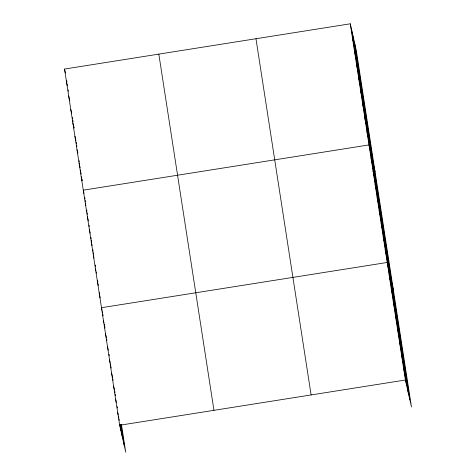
<?xml version="1.0" encoding="UTF-8"?>
<svg xmlns="http://www.w3.org/2000/svg" width="476" height="476" viewBox="0 0 476 476"><rect width="100%" height="100%" fill="white"/><g stroke="black" fill="none" stroke-linecap="round" stroke-linejoin="round"><path stroke-width="0.71" d="M121.469 424.628L125.735 452.2L119.666 425.258L64.528 69.05L350.265 23.8L356.334 50.742L411.472 406.95L405.397 380.009L350.265 23.8M119.666 425.258L405.397 380.009M352.347 37.259L353.525 42.483M354.43 50.712L355.608 55.942M356.512 64.171L357.69 69.395M358.595 77.63L359.773 82.854M360.677 91.083L361.855 96.313M362.76 104.541L363.938 109.766M364.842 117.994L366.02 123.224M366.925 131.453L368.103 136.683M375.082 171.854L369.007 144.912L83.276 190.162L84.014 193.429M371.03 157.972L372.208 163.197M373.053 171.033L374.231 176.257M375.076 184.093L376.254 189.323M377.099 197.153L378.277 202.383M379.116 210.214L380.294 215.444M381.139 223.274L382.317 228.504M383.162 236.334L384.34 241.564M385.185 249.4L386.363 254.624M393.277 289.402L387.202 262.46L101.471 307.71L102.06 310.322M389.225 275.521L390.403 280.745M391.248 288.581L392.426 293.805M393.271 301.641L394.449 306.871M395.288 314.701L396.466 319.932M397.311 327.762L398.489 332.992M399.334 340.822L400.512 346.052M401.357 353.882L402.535 359.112M403.38 366.948L404.558 372.172M64.528 69.05L65.414 72.971M66.61 82.503L67.348 85.775M68.693 95.962L69.728 100.537M70.775 109.421L71.662 113.342M72.858 122.873L74.036 128.103L73.822 126.687M74.94 136.332L75.976 140.908M77.029 149.791L77.761 153.058M79.111 163.244L80.141 167.82M81.194 176.703L82.074 180.624M85.299 203.222L85.888 205.834M87.316 216.282L88.352 220.858M89.339 229.343L90.226 233.264M91.362 242.403L92.1 245.67M93.385 255.463L93.974 258.075M95.402 268.524L95.849 270.487M96.14 271.79L96.438 273.099M97.425 281.584L98.312 285.505M99.448 294.644L100.186 297.916M102.352 311.625L102.649 312.934M103.488 320.77L103.935 322.728M104.226 324.037L104.524 325.34M105.511 333.831L106.398 337.752M107.534 346.891L108.272 350.157M109.557 359.951L110.146 362.563M110.438 363.872L110.735 365.181M111.58 373.011L112.61 377.587M113.597 386.072L114.484 389.993M115.62 399.132L116.358 402.398M117.643 412.192L118.232 414.81M118.524 416.113L118.821 417.422M354.721 43.578L409.854 399.786M353.055 36.194L408.194 392.402M351.443 29.03L406.575 385.233M255.969 38.734L311.108 394.937M158.823 54.115L213.956 410.324M120.975 424.717L124.123 445.036M120.434 424.586L122.457 437.652M66.694 80.652L66.914 82.068M68.116 89.857L68.336 91.273M69.544 99.067L69.764 100.484M72.394 117.477L72.614 118.899M72.834 120.315L73.054 121.731M76.231 142.27L76.452 143.687M76.672 145.103L76.886 146.519M77.653 151.475L77.874 152.891M79.081 160.68L79.302 162.102M80.504 169.89L80.724 171.306M80.944 172.723L81.164 174.139M81.931 179.095L82.152 180.511M84.787 197.564L85.014 199.016M85.24 200.467L85.466 201.919M86.697 209.898L86.924 211.35M87.15 212.802L87.376 214.254M89.06 225.136L89.28 226.588M90.97 237.47L91.19 238.922M91.416 240.374L91.642 241.826M92.874 249.805L93.1 251.257M93.326 252.708L93.552 254.16M95.236 265.043L95.462 266.495M97.592 280.281L97.818 281.732M99.502 292.615L99.728 294.067M102.87 314.386L103.096 315.838M104.779 326.72L105.006 328.172M106.689 339.055L106.916 340.507M109.052 354.293L109.272 355.745M110.962 366.627L111.182 368.079M112.866 378.967L113.092 380.419M114.775 391.302L115.002 392.754M115.228 394.205L115.454 395.651M117.138 406.54L117.364 407.992M119.048 418.874L119.268 420.326M119.946 424.675L120.844 430.482"/></g></svg>
